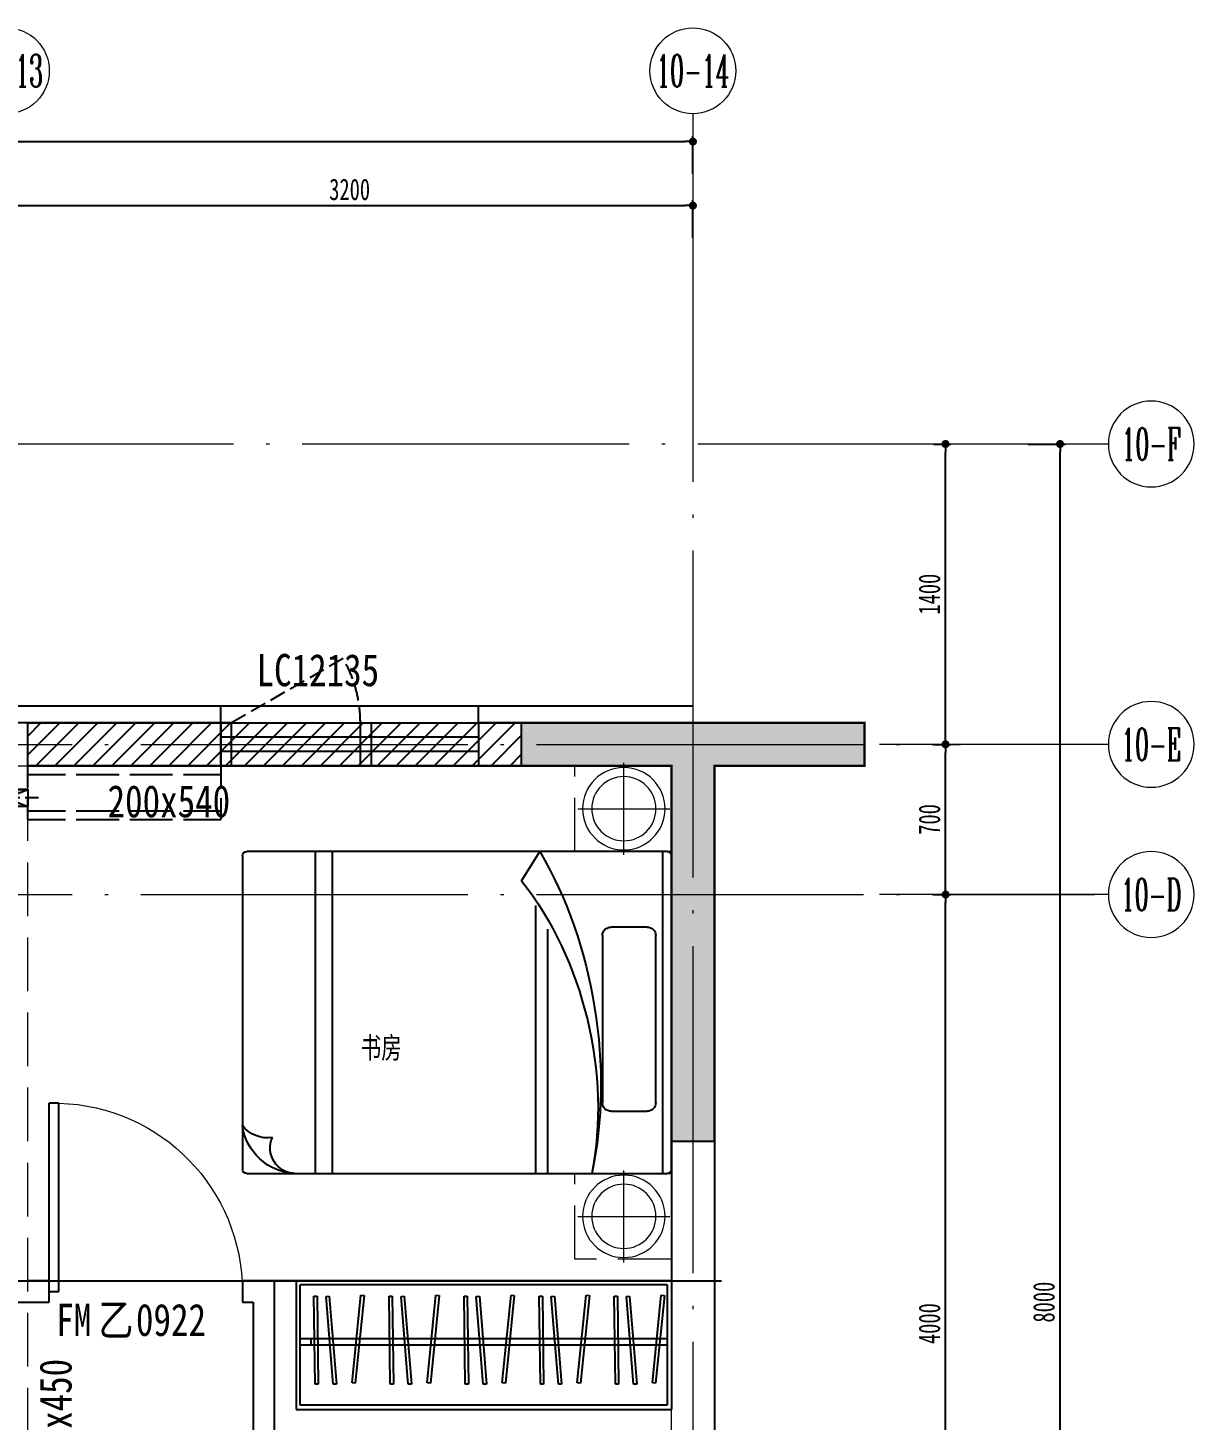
# Model space of a CAD drawing. Header units: millimetres. Extents: x 815519 to 890079, y 147095 to 251022.
# Drawn here: x 849310 to 854747, y 242290 to 248780 of the extents above; entities that cross this region are included whole.
import ezdxf
from ezdxf.enums import TextEntityAlignment as Align

# ---------------------------------------------------------------- set-up
doc = ezdxf.new("R2010")
doc.units = ezdxf.units.MM
doc.header["$LTSCALE"] = 1000
doc.linetypes.add('DASH', pattern=[0.35, 0.25, -0.1])
doc.linetypes.add('DOTE', pattern=[61.468, 50.8, -5.08, 0.508, -5.08])
doc.layers.get('Defpoints').update_dxf_attribs({"color": 1})
for name, color, linetype in [('A-WIND（门窗）', 155, 'Continuous'), ('A-尺寸标注', 53, 'Continuous'), ('DOOR_FIRE', 4, 'Continuous'), ('DOOR_FIRE_TEXT', 7, 'Continuous'), ('PC_预制外墙', 11, 'Continuous'), ('PC_预制外墙填充', 252, 'Continuous'), ('PUB_HATCH', 8, 'Continuous'), ('SURFACE', 6, 'Continuous'), ('WALL', 2, 'Continuous'), ('WINDOW', 4, 'Continuous'), ('WINDOW_TEXT', 7, 'Continuous'), ('家具', 47, 'Continuous'), ('看线', 163, 'Continuous'), ('砼墙', 3, 'Continuous'), ('空调', 9, 'Continuous')]:
    doc.layers.add(name, color=color, linetype=linetype)
for name, color, linetype, lineweight in [('A-文字', 50, 'Continuous', 0), ('FF-活动家具', 33, 'Continuous', 0), ('L-梁', 91, 'DASH', 0), ('S-轴号', 75, 'Continuous', 0), ('S-轴线', 149, 'DOTE', 0), ('梁标注', 134, 'Continuous', 18), ('预留洞-空调', 6, 'Continuous', 25)]:
    doc.layers.add(name, color=color, linetype=linetype, lineweight=lineweight)
doc.layers.add('DOTE', color=1, linetype='DOTE', plot=False)
doc.styles.add('TH-STYLE1', font='', dxfattribs={"width": 0.7})
doc.styles.add('宋体', font='', dxfattribs={"width": 0.8})
doc.styles.add('尺寸', font='ROMANC.SHX', dxfattribs={"width": 0.7})
doc.styles.get('TH-STYLE1').set_extended_font_data('STFangsong')
doc.styles.get('宋体').set_extended_font_data('NSimSun')
doc.dimstyles.new('TH-1：50', dxfattribs={"dimscale": 50, "dimtxt": 2, "dimasz": 0.75, "dimexe": 0.5, "dimexo": 0.8, "dimgap": 0.5, "dimtad": 1, "dimdec": 0, "dimrnd": 5, "dimdsep": 46, "dimtxsty": 'TH-STYLE1', "dimblk": 'DOT', "dimcen": 1, "dimdle": 0.5, "dimclrd": 53, "dimclre": 53, "dimclrt": 2, "dimadec": 0, "dimazin": 2, "dimtfac": 1, "dimtdec": 0, "dimtix": 1, "dimtmove": 2, "dimatfit": 3, "dimldrblk": 'HBA_DIMENSION_TICK-天华', "dimfxl": 3, "dimfxlon": 1, "dimarcsym": 0})

# ---------------------------------------------------------------- blocks, each defined once
blk = doc.blocks.new('_Dot')
at = {"color": 33, "linetype": 'ByBlock', "lineweight": -2}
blk.add_line((-0.5, 0), (-1, 0), dxfattribs=at)
at = {"color": 33, "linetype": 'ByBlock', "const_width": 0.5}
blk.add_lwpolyline([(-0.25, 0, 1), (0.25, 0, 1)], format="xyb", close=True, dxfattribs=at)
blk = doc.blocks.new('*D409')
at = {"layer": 'A-尺寸标注', "color": 53, "lineweight": -2, "ltscale": 0.5, "transparency": 16777216}
for p, q in [((853971.9, 246840), (854146.9, 246840)), ((854121.9, 238877.5), (854121.9, 246802.5)), ((853971.9, 238840), (854146.9, 238840))]:
    blk.add_line(p, q, dxfattribs=at)
at = {"layer": 'Defpoints', "color": 0, "ltscale": 0.5, "transparency": 16777216}
for p in [(853021.9, 246840), (854121.9, 246840), (853021.9, 238840)]:
    blk.add_point(p, dxfattribs=at)
at = {"layer": 'A-尺寸标注', "color": 53, "lineweight": -2, "ltscale": 0.5, "transparency": 16777216, "xscale": 37.5, "yscale": 37.5, "zscale": 37.5}
for p, rotation in [((854121.9, 246840), 90), ((854121.9, 238840), 270)]:
    blk.add_blockref('_Dot', p, dxfattribs=dict(at, rotation=rotation))
at = {"layer": 'A-尺寸标注', "color": 2, "ltscale": 0.5, "transparency": 16777216, "insert": (854046.9, 242840), "char_height": 100, "attachment_point": 5, "rotation": 90, "style": 'TH-STYLE1'}
blk.add_mtext('8000', dxfattribs=at)
blk = doc.blocks.new('HBA_DIMENSION_TICK-天华')
at = {"color": 50, "linetype": 'ByBlock'}
for points in [[(-72.71, 62.31), (-54.91, 79.96), (-12, -0.04), (0, 0)], [(-72.71, -62.31), (-54.91, -79.96), (-12, 0.04), (0, 0)]]:
    blk.add_solid(points, dxfattribs=at)
blk = doc.blocks.new('*D414')
at = {"layer": 'A-尺寸标注', "color": 53, "lineweight": -2, "ltscale": 0.5, "transparency": 16777216}
for p, q in [((853531.6, 246840), (853613.2, 246840)), ((853588.2, 245477.5), (853588.2, 246802.5)), ((853531.6, 245440), (853613.2, 245440))]:
    blk.add_line(p, q, dxfattribs=at)
at = {"layer": 'Defpoints', "color": 0, "ltscale": 0.5, "transparency": 16777216}
for p in [(853491.6, 246840), (853588.2, 246840), (853491.6, 245440)]:
    blk.add_point(p, dxfattribs=at)
at = {"layer": 'A-尺寸标注', "color": 53, "lineweight": -2, "ltscale": 0.5, "transparency": 16777216, "xscale": 37.5, "yscale": 37.5, "zscale": 37.5}
for p, rotation in [((853588.2, 246840), 90), ((853588.2, 245440), 270)]:
    blk.add_blockref('_Dot', p, dxfattribs=dict(at, rotation=rotation))
at = {"layer": 'A-尺寸标注', "color": 2, "ltscale": 0.5, "transparency": 16777216, "insert": (853513.2, 246140), "char_height": 100, "attachment_point": 5, "rotation": 90, "style": 'TH-STYLE1'}
blk.add_mtext('1400', dxfattribs=at)
blk = doc.blocks.new('*D413')
at = {"layer": 'A-尺寸标注', "color": 53, "lineweight": -2, "ltscale": 0.5, "transparency": 16777216}
for p, q in [((853531.6, 245440), (853613.2, 245440)), ((853588.2, 244777.5), (853588.2, 245402.5)), ((853531.6, 244740), (853613.2, 244740))]:
    blk.add_line(p, q, dxfattribs=at)
at = {"layer": 'Defpoints', "color": 0, "ltscale": 0.5, "transparency": 16777216}
for p in [(853491.6, 245440), (853588.2, 245440), (853491.6, 244740)]:
    blk.add_point(p, dxfattribs=at)
at = {"layer": 'A-尺寸标注', "color": 53, "lineweight": -2, "ltscale": 0.5, "transparency": 16777216, "xscale": 37.5, "yscale": 37.5, "zscale": 37.5}
for p, rotation in [((853588.2, 245440), 90), ((853588.2, 244740), 270)]:
    blk.add_blockref('_Dot', p, dxfattribs=dict(at, rotation=rotation))
at = {"layer": 'A-尺寸标注', "color": 2, "ltscale": 0.5, "transparency": 16777216, "insert": (853513.2, 245090), "char_height": 100, "attachment_point": 5, "rotation": 90, "style": 'TH-STYLE1'}
blk.add_mtext('700', dxfattribs=at)
blk = doc.blocks.new('*D408')
at = {"layer": 'A-尺寸标注', "color": 53, "lineweight": -2, "ltscale": 0.5, "transparency": 16777216}
for p, q in [((853531.6, 244740), (853613.2, 244740)), ((853588.2, 240777.5), (853588.2, 244702.5)), ((853531.6, 240740), (853613.2, 240740))]:
    blk.add_line(p, q, dxfattribs=at)
at = {"layer": 'Defpoints', "color": 0, "ltscale": 0.5, "transparency": 16777216}
for p in [(853491.6, 244740), (853588.2, 244740), (853491.6, 240740)]:
    blk.add_point(p, dxfattribs=at)
at = {"layer": 'A-尺寸标注', "color": 53, "lineweight": -2, "ltscale": 0.5, "transparency": 16777216, "xscale": 37.5, "yscale": 37.5, "zscale": 37.5}
for p, rotation in [((853588.2, 244740), 90), ((853588.2, 240740), 270)]:
    blk.add_blockref('_Dot', p, dxfattribs=dict(at, rotation=rotation))
at = {"layer": 'A-尺寸标注', "color": 2, "ltscale": 0.5, "transparency": 16777216, "insert": (853513.2, 242740), "char_height": 100, "attachment_point": 5, "rotation": 90, "style": 'TH-STYLE1'}
blk.add_mtext('4000', dxfattribs=at)
blk = doc.blocks.new('dddfg')
at = {"layer": '空调'}
for p, q in [((-230086.3, 24543.2), (-230086.3, 24368.2)), ((-229986.3, 24543.2), (-230086.3, 24543.2)), ((-230046.3, 24543.2), (-230046.3, 24368.2)), ((-229836.3, 24543.2), (-229936.3, 24543.2)), ((-229876.3, 24543.2), (-229876.3, 24368.2)), ((-229836.3, 24543.2), (-229836.3, 24368.2)), ((-230086.3, 24318.2), (-230086.3, 24118.2)), ((-230046.3, 24318.2), (-230046.3, 24118.2)), ((-229876.3, 24318.2), (-229876.3, 24118.2)), ((-229836.3, 24318.2), (-229836.3, 24118.2)), ((-230086.3, 24068.2), (-230086.3, 23868.2)), ((-230046.3, 24068.2), (-230046.3, 23868.2)), ((-229876.3, 24068.2), (-229876.3, 23868.2)), ((-229836.3, 24068.2), (-229836.3, 23868.2)), ((-230086.3, 23818.2), (-230086.3, 23643.2)), ((-230046.3, 23818.2), (-230046.3, 23643.2)), ((-229876.3, 23818.2), (-229876.3, 23643.2)), ((-229836.3, 23818.2), (-229836.3, 23643.2)), ((-230086.3, 23643.2), (-229986.3, 23643.2)), ((-229936.3, 23643.2), (-229836.3, 23643.2))]:
    blk.add_line(p, q, dxfattribs=at)
blk = doc.blocks.new('$WINLIB2D$00000001')
for p, q in [((-0.5, 0.5), (0.5, 0.5)), ((-0.5, 0.5), (-0.5, -0.5)), ((0.5, -0.5), (0.5, 0.5)), ((0.5, 0.1667), (-0.5, 0.1667)), ((0.5, -0.1667), (-0.5, -0.1667)), ((-0.5, -0.5), (0.5, -0.5))]:
    blk.add_line(p, q)
blk = doc.blocks.new('A$C388B4B4C')
at = {"layer": 'FF-活动家具'}
for p, q in [((228, 428.9), (228, 0)), ((13.6, 214.4), (442.5, 214.4))]:
    blk.add_line(p, q, dxfattribs=at)
at = {"layer": 'FF-活动家具', "linetype": 'DASH'}
blk.add_lwpolyline([(0, 414.4), (0, 14.4), (450, 14.4), (450, 414.4)], close=True, dxfattribs=at)
at = {"layer": 'FF-活动家具'}
for radius in [192, 149.7]:
    blk.add_circle((228, 214.4, 0), radius, dxfattribs=at)
blk = doc.blocks.new('3A-左户家具')
at = {"layer": '家具'}
for p, q in [((-506728.5, 388780), (-506728.5, 387320)), ((-504748.5, 388800), (-506708.5, 388800)), ((-506387, 387300), (-506387, 388800)), ((-506308.3, 387300), (-506308.3, 388800)), ((-505427, 388664.4), (-505342, 388800)), ((-504768.5, 387300), (-504768.5, 388800)), ((-504728.5, 387320), (-504728.5, 388780)), ((-505360.6, 387300), (-505360.6, 388549.6)), ((-505305.4, 387300), (-505305.4, 388439.3)), ((-504841.3, 388448.4), (-505010, 388448.4)), ((-505050, 388408.4), (-505050, 387629.8)), ((-504801.3, 387629.8), (-504801.3, 388408.4)), ((-505010, 387589.8), (-504841.3, 387589.8)), ((-506708.5, 387300), (-504748.5, 387300)), ((-504728.5, 386800), (-506478.5, 386800)), ((-506478.5, 386800), (-506478.5, 386200)), ((-504728.5, 386800), (-504728.5, 386200)), ((-504748.5, 386780), (-506458.5, 386780)), ((-506458.5, 386220), (-506458.5, 386780)), ((-506217.2, 386323.4), (-506176, 386732.5)), ((-506161.1, 386731), (-506202.3, 386321.9)), ((-506176, 386732.5), (-506161.1, 386731)), ((-505867.2, 386323.4), (-505826, 386732.5)), ((-505811.1, 386731), (-505852.3, 386321.9)), ((-505826, 386732.5), (-505811.1, 386731)), ((-505517.2, 386323.4), (-505476, 386732.5)), ((-505461.1, 386731), (-505502.3, 386321.9)), ((-505476, 386732.5), (-505461.1, 386731)), ((-505167.2, 386323.4), (-505126, 386732.5)), ((-505111.1, 386731), (-505152.3, 386321.9)), ((-505126, 386732.5), (-505111.1, 386731)), ((-504817.2, 386323.4), (-504776, 386732.5)), ((-504761.1, 386731), (-504802.3, 386321.9)), ((-504776, 386732.5), (-504761.1, 386731)), ((-504748.5, 386780), (-504748.5, 386220)), ((-506395, 386728.2), (-506380, 386728.4)), ((-506389.6, 386317.1), (-506395, 386728.2)), ((-506380, 386728.4), (-506374.6, 386317.3)), ((-506338.7, 386727.1), (-506323.7, 386728.1)), ((-506305.4, 386317.1), (-506338.7, 386727.1)), ((-506323.7, 386728.1), (-506290.5, 386318.2)), ((-506045, 386728.2), (-506030, 386728.4)), ((-506039.6, 386317.1), (-506045, 386728.2)), ((-506030, 386728.4), (-506024.6, 386317.3)), ((-505988.7, 386727.1), (-505973.7, 386728.1)), ((-505955.4, 386317.1), (-505988.7, 386727.1)), ((-505973.7, 386728.1), (-505940.5, 386318.2)), ((-505695, 386728.2), (-505680, 386728.4)), ((-505689.6, 386317.1), (-505695, 386728.2)), ((-505680, 386728.4), (-505674.6, 386317.3)), ((-505638.7, 386727.1), (-505623.7, 386728.1)), ((-505605.4, 386317.1), (-505638.7, 386727.1)), ((-505623.7, 386728.1), (-505590.5, 386318.2)), ((-505345, 386728.2), (-505330, 386728.4)), ((-505339.6, 386317.1), (-505345, 386728.2)), ((-505330, 386728.4), (-505324.6, 386317.3)), ((-505288.7, 386727.1), (-505273.7, 386728.1)), ((-505255.4, 386317.1), (-505288.7, 386727.1)), ((-505273.7, 386728.1), (-505240.5, 386318.2)), ((-504995, 386728.2), (-504980, 386728.4)), ((-504989.6, 386317.1), (-504995, 386728.2)), ((-504980, 386728.4), (-504974.6, 386317.3)), ((-504938.7, 386727.1), (-504923.7, 386728.1)), ((-504905.4, 386317.1), (-504938.7, 386727.1)), ((-504923.7, 386728.1), (-504890.5, 386318.2)), ((-506458.5, 386530), (-504748.5, 386530)), ((-504748.5, 386500), (-506458.5, 386500)), ((-506408.2, 386500), (-506408.2, 386530)), ((-506374.6, 386317.3), (-506389.6, 386317.1)), ((-506290.5, 386318.2), (-506305.4, 386317.1)), ((-506202.3, 386321.9), (-506217.2, 386323.4)), ((-506024.6, 386317.3), (-506039.6, 386317.1)), ((-505940.5, 386318.2), (-505955.4, 386317.1)), ((-505852.3, 386321.9), (-505867.2, 386323.4)), ((-505674.6, 386317.3), (-505689.6, 386317.1)), ((-505590.5, 386318.2), (-505605.4, 386317.1)), ((-505502.3, 386321.9), (-505517.2, 386323.4)), ((-505324.6, 386317.3), (-505339.6, 386317.1)), ((-505240.5, 386318.2), (-505255.4, 386317.1)), ((-505152.3, 386321.9), (-505167.2, 386323.4)), ((-504974.6, 386317.3), (-504989.6, 386317.1)), ((-504890.5, 386318.2), (-504905.4, 386317.1)), ((-504802.3, 386321.9), (-504817.2, 386323.4)), ((-504748.5, 386220), (-506458.5, 386220)), ((-506478.5, 386200), (-504728.5, 386200))]:
    blk.add_line(p, q, dxfattribs=at)
at = {"layer": '家具', "extrusion": (0, 0, -1)}
for centre, major_axis, ratio, start_param, end_param in [((-506708.5, 388780), (14.1, 14.1), 1, 3.926991, 5.497787), ((-505958.2, 387929.1), (-225.3, 1406.2), 0.620308, 1.005864, 2.131234), ((-504748.5, 388780), (-14.1, 14.1), 1, 0.785398, 2.356194), ((-505981.5, 387808.8), (-295.2, 1237.2), 0.696485, 0.984646, 2.153189), ((-505010, 388408.4), (-28.3, 28.3), 1, 5.497787, 7.068583), ((-504841.3, 388408.4), (28.3, 28.3), 1, -0.785398, 0.785398), ((-505010, 387629.8), (28.3, 28.3), 1, 2.356194, 3.926991), ((-504841.3, 387629.8), (-28.3, 28.3), 1, 2.356194, 3.926991), ((-506609.9, 387615.5), (106.1, 106.1), 1, 2.212162, 3.268401), ((-506472.9, 387557.5), (182.3, 182.3), 1, 2.401586, 3.795472), ((-506480.3, 387418.4), (-83.8, 83.8), 1, 3.963084, 5.921309), ((-506708.5, 387320), (-14.1, 14.1), 1, 3.926991, 5.497787), ((-504748.5, 387320), (14.1, 14.1), 1, 0.785398, 2.356194)]:
    blk.add_ellipse(centre, major_axis=major_axis, ratio=ratio, start_param=start_param, end_param=end_param, dxfattribs=at)
at = {"layer": 'FF-活动家具', "linetype": 'DASH', "xscale": -1, "rotation": 180}
for p in [(-505178.5, 389214.4), (-505178.5, 387314.4)]:
    blk.add_blockref('A$C388B4B4C', p, dxfattribs=at)
blk = doc.blocks.new('A$C1AEB30FF')
h = blk.add_hatch(color=8)
h.dxf.hatch_style = 1
h.paths.add_polyline_path([(40, -200), (0, -100), (40, 0)])
h.paths.add_polyline_path([(-40, -200), (0, -100), (-40, 0)])
at = {"color": 2, "linetype": 'DASH', "ltscale": 0.25}
blk.add_lwpolyline([(0, 50), (0, -250)], dxfattribs=at)
for points in [[(40, -200), (40, 0), (-40, 0), (-40, -200), (40, -200)], [(-40, -200), (0, -100), (-40, 0), (-40, -200)], [(40, -200), (0, -100), (40, 0), (40, -200)]]:
    blk.add_lwpolyline(points)
blk = doc.blocks.new('hl_Axis-A2')
at = {"color": 75, "ltscale": 2}
blk.add_line((16, 0), (0, 0), dxfattribs=at)
at = {"color": 75}
blk.add_circle((19, 0), 3, dxfattribs=at)
at = {"color": 2, "style": '尺寸', "width": 0.7}
blk.add_attdef('轴号', text='', height=3, dxfattribs=at).set_placement((19, 0), align=Align.MIDDLE_CENTER)
blk = doc.blocks.new('*D418')
at = {"layer": 'A-尺寸标注', "color": 53, "lineweight": -2, "ltscale": 0.5, "transparency": 16777216}
for p, q in [((849210.5, 247801.2), (849210.5, 247976.2)), ((849248, 247951.2), (852373, 247951.2)), ((852410.5, 247801.2), (852410.5, 247976.2))]:
    blk.add_line(p, q, dxfattribs=at)
at = {"layer": 'Defpoints', "color": 0, "ltscale": 0.5, "transparency": 16777216}
for p in [(852410.5, 247951.2), (849210.5, 246363.2), (852410.5, 246221.6)]:
    blk.add_point(p, dxfattribs=at)
at = {"layer": 'A-尺寸标注', "color": 53, "lineweight": -2, "ltscale": 0.5, "transparency": 16777216, "xscale": 37.5, "yscale": 37.5, "zscale": 37.5, "rotation": 180}
blk.add_blockref('_Dot', (849210.5, 247951.2), dxfattribs=at)
at = {"layer": 'A-尺寸标注', "color": 53, "lineweight": -2, "ltscale": 0.5, "transparency": 16777216, "xscale": 37.5, "yscale": 37.5, "zscale": 37.5}
blk.add_blockref('_Dot', (852410.5, 247951.2), dxfattribs=at)
at = {"layer": 'A-尺寸标注', "color": 2, "ltscale": 0.5, "transparency": 16777216, "insert": (850810.5, 248026.2), "char_height": 100, "attachment_point": 5, "style": 'TH-STYLE1'}
blk.add_mtext('3200', dxfattribs=at)
blk = doc.blocks.new('*D419')
at = {"layer": 'A-尺寸标注', "color": 53, "lineweight": -2, "ltscale": 0.5, "transparency": 16777216}
for p, q in [((843110.5, 248099.7), (843110.5, 248274.7)), ((843148, 248249.7), (852373, 248249.7)), ((852410.5, 248099.7), (852410.5, 248274.7))]:
    blk.add_line(p, q, dxfattribs=at)
at = {"layer": 'Defpoints', "color": 0, "ltscale": 0.5, "transparency": 16777216}
for p in [(852410.5, 248249.7), (843110.5, 246840), (852410.5, 246840)]:
    blk.add_point(p, dxfattribs=at)
at = {"layer": 'A-尺寸标注', "color": 53, "lineweight": -2, "ltscale": 0.5, "transparency": 16777216, "xscale": 37.5, "yscale": 37.5, "zscale": 37.5, "rotation": 180}
blk.add_blockref('_Dot', (843110.5, 248249.7), dxfattribs=at)
at = {"layer": 'A-尺寸标注', "color": 53, "lineweight": -2, "ltscale": 0.5, "transparency": 16777216, "xscale": 37.5, "yscale": 37.5, "zscale": 37.5}
blk.add_blockref('_Dot', (852410.5, 248249.7), dxfattribs=at)
at = {"layer": 'A-尺寸标注', "color": 2, "ltscale": 0.5, "transparency": 16777216, "insert": (847760.5, 248324.7), "char_height": 100, "attachment_point": 5, "style": 'TH-STYLE1'}
blk.add_mtext('9300', dxfattribs=at)
blk = doc.blocks.new('wgwegwevberr')
at = {"layer": 'L-梁', "linetype": 'DASH'}
for p, q in [((846812.3, 145943.9), (850612.3, 145943.9)), ((846812.3, 145743.9), (850612.3, 145743.9)), ((848312.3, 139443.9), (848312.3, 145743.9)), ((851312.3, 142143.9), (851312.3, 143943.9)), ((851512.3, 142143.9), (851512.3, 143943.9))]:
    blk.add_line(p, q, dxfattribs=at)
blk = doc.blocks.new('A户型左模型')
at = {"layer": '梁标注', "color": 3, "style": '宋体', "width": 0.8}
blk.add_text('200x540', height=150, dxfattribs=at).set_placement((671775.6, -220192.8), align=Align.MIDDLE_CENTER)
blk.add_text('200x450', height=150, rotation=90, dxfattribs=at).set_placement((671247.2, -223078), align=Align.MIDDLE_CENTER)
blk = doc.blocks.new('$DorLib2D$00000001')
for p, q in [((0.45, 0.975), (0.5, 0.975)), ((0.45, 0), (0.45, 0.975)), ((0.5, 0), (0.5, 0.975)), ((0.5, 0), (0.45, 0))]:
    blk.add_line(p, q)
at = {"lineweight": 13}
blk.add_arc((0.475, 0), 0.975, 91.46928, 180, dxfattribs=at)

msp = doc.modelspace()

# ---------------------------------------------------------------- hatches: boundary and pattern name
at = {"layer": 'PUB_HATCH'}
msp.add_hatch(color=256, dxfattribs=at).paths.add_polyline_path([(852310.5, 243590), (852510.5, 243590), (852510.5, 245340), (853210.5, 245340), (853210.5, 245540), (851610.5, 245540), (851610.5, 245340), (852310.5, 245340)])

# ---------------------------------------------------------------- linework, layer by layer
at = {"layer": 'A-WIND（门窗）', "linetype": 'DASH', "ltscale": 0.3}
msp.add_line((850780.1, 245840), (850260.5, 245540), dxfattribs=at)
at = {"layer": 'A-WIND（门窗）'}
for points in [[(850210.5, 245540), (850210.5, 245340), (850260.5, 245340), (850260.5, 245540)], [(850910.5, 245540), (850910.5, 245340), (850860.5, 245340), (850860.5, 245540)]]:
    msp.add_lwpolyline(points, close=True, dxfattribs=at)
at = {"layer": 'A-WIND（门窗）', "linetype": 'DASH', "ltscale": 0.3}
msp.add_arc((850260.5, 245540), 600, 0, 30, dxfattribs=at)
at = {"layer": 'DOTE'}
for p, q in [((846610.5, 242940), (852544, 242940)), ((850460.7, 241640), (850460.7, 242940))]:
    msp.add_line(p, q, dxfattribs=at)
at = {"layer": 'PC_预制外墙'}
msp.add_lwpolyline([(849310.5, 245540), (851610.5, 245540), (851610.5, 245340), (849310.5, 245340)], close=True, dxfattribs=at)
at = {"layer": 'PC_预制外墙填充'}
for p, q in [((849310.5, 245478.8), (849371.7, 245540)), ((849310.5, 245390.4), (849460, 245540)), ((849348.4, 245340), (849548.4, 245540)), ((849436.8, 245340), (849636.8, 245540)), ((849525.2, 245340), (849725.2, 245540)), ((849613.6, 245340), (849813.6, 245540)), ((849702, 245340), (849902, 245540)), ((849790.4, 245340), (849990.4, 245540)), ((849878.8, 245340), (850078.8, 245540)), ((849967.1, 245340), (850167.1, 245540)), ((850055.5, 245340), (850255.5, 245540)), ((850143.9, 245340), (850343.9, 245540)), ((850232.3, 245340), (850432.3, 245540)), ((850320.7, 245340), (850520.7, 245540)), ((850409.1, 245340), (850609.1, 245540)), ((850497.5, 245340), (850697.5, 245540)), ((850585.9, 245340), (850785.9, 245540)), ((850674.3, 245340), (850874.3, 245540)), ((850762.6, 245340), (850962.6, 245540)), ((850851, 245340), (851051, 245540)), ((850939.4, 245340), (851139.4, 245540)), ((851027.8, 245340), (851227.8, 245540)), ((851116.2, 245340), (851316.2, 245540)), ((851204.6, 245340), (851404.6, 245540)), ((851293, 245340), (851493, 245540)), ((851381.4, 245340), (851581.4, 245540)), ((851469.7, 245340), (851610.5, 245480.7)), ((851558.1, 245340), (851610.5, 245392.3))]:
    msp.add_line(p, q, dxfattribs=at)
at = {"layer": 'S-轴线', "linetype": 'DOTE', "ltscale": 0.03}
for p, q in [((852410.5, 248187.2), (852410.5, 236261.4)), ((853957.3, 246840), (842461.4, 246840)), ((842461.4, 245440), (853657.3, 245440)), ((842461.4, 244740), (854282.6, 244740))]:
    msp.add_line(p, q, dxfattribs=at)
at = {"layer": 'SURFACE'}
for p, q in [((849030.5, 245620), (852410.5, 245620)), ((850210.5, 245540), (850210.5, 245620)), ((851410.5, 245540), (851410.5, 245620))]:
    msp.add_line(p, q, dxfattribs=at)
at = {"layer": 'WALL'}
for p, q in [((850210.5, 245540), (849110.5, 245540)), ((850210.5, 245340), (850210.5, 245540)), ((852410.5, 245540), (851410.5, 245540)), ((851410.5, 245540), (851410.5, 245340)), ((852410.5, 245540), (852560.5, 245540)), ((849310.5, 245340), (850210.5, 245340)), ((851410.5, 245340), (852310.5, 245340)), ((852310.5, 245340), (852310.5, 242340)), ((852510.5, 245340), (852510.5, 242240)), ((852510.5, 245340), (852560.5, 245340)), ((849410.5, 242940), (849310.5, 242940)), ((849410.5, 242840), (849410.5, 242940)), ((850560.7, 242940), (850310.5, 242940)), ((850310.5, 242940), (850310.5, 242840)), ((850560.7, 242940), (850560.7, 242340)), ((849210.5, 242840), (849410.5, 242840)), ((850310.5, 242840), (850360.7, 242840)), ((850360.7, 242840), (850360.7, 242240)), ((850560.7, 242340), (852310.5, 242340))]:
    msp.add_line(p, q, dxfattribs=at)
at = {"layer": '砼墙', "color": 5, "ltscale": 1, "const_width": 10}
msp.add_lwpolyline([(852310.5, 243590), (852310.5, 245340), (851610.5, 245340), (851610.5, 245540), (852510.5, 245540), (853210.5, 245540), (853210.5, 245340), (852510.5, 245340), (852510.5, 243590)], close=True, dxfattribs=at)

# ---------------------------------------------------------------- block references
at = {"layer": 'DOOR_FIRE'}
ref = msp.add_blockref('$WINLIB2D$00000001', (850810.5, 245440), dxfattribs=dict(at, xscale=1200, yscale=-200, zscale=1200))
ref.add_attrib('A', 'LC12135', dxfattribs={"layer": 'WINDOW_TEXT', "height": 150, "style": '宋体', "width": 0.8}).set_placement((850376.5, 245666.2), align=Align.BOTTOM_LEFT)
at = {"layer": 'L-梁', "color": 7}
for name, p in [('wgwegwevberr', (998.2, 99596)), ('A户型左模型', (178192.2, 465367.9))]:
    msp.add_blockref(name, p, dxfattribs=at)
at = {"layer": 'S-轴号'}
ref = msp.add_blockref('hl_Axis-A2', (849210.5, 247313.1), dxfattribs=dict(at, xscale=66.66666666666666, yscale=66.66666666666666, zscale=66.66666666666666, rotation=90))
ref.add_attrib('轴号', '10-13', dxfattribs={"layer": '0', "color": 2, "height": 150, "style": '尺寸', "width": 0.5}).set_placement((849210.5, 248579.8), align=Align.MIDDLE_CENTER)
ref = msp.add_blockref('hl_Axis-A2', (852410.5, 247313.1), dxfattribs=dict(at, xscale=66.66666666666666, yscale=66.66666666666666, zscale=66.66666666666666, rotation=90))
ref.add_attrib('轴号', '10-14', dxfattribs={"layer": '0', "color": 2, "height": 150, "style": '尺寸', "width": 0.5}).set_placement((852410.5, 248579.8), align=Align.MIDDLE_CENTER)
ref = msp.add_blockref('hl_Axis-A2', (853280.4, 246840), dxfattribs=dict(at, xscale=-66.66666666666666, yscale=66.66666666666666, zscale=66.66666666666666, rotation=180))
ref.add_attrib('轴号', '10-F', dxfattribs={"layer": '0', "color": 2, "height": 150, "style": '尺寸', "width": 0.5}).set_placement((854547.1, 246840), align=Align.MIDDLE_CENTER)
ref = msp.add_blockref('hl_Axis-A2', (853280.4, 245440), dxfattribs=dict(at, xscale=-66.66666666666666, yscale=66.66666666666666, zscale=66.66666666666666, rotation=180))
ref.add_attrib('轴号', '10-E', dxfattribs={"layer": '0', "color": 2, "height": 150, "style": '尺寸', "width": 0.5}).set_placement((854547.1, 245440), align=Align.MIDDLE_CENTER)
ref = msp.add_blockref('hl_Axis-A2', (853280.4, 244740), dxfattribs=dict(at, xscale=-66.66666666666666, yscale=66.66666666666666, zscale=66.66666666666666, rotation=180))
ref.add_attrib('轴号', '10-D', dxfattribs={"layer": '0', "color": 2, "height": 150, "style": '尺寸', "width": 0.5}).set_placement((854547.1, 244740), align=Align.MIDDLE_CENTER)
at = {"layer": 'WINDOW', "xscale": 900, "yscale": -900, "zscale": -900, "rotation": 180}
msp.add_blockref('$DorLib2D$00000001', (849860.5, 242890), dxfattribs=at)
at = {"layer": '看线'}
msp.add_blockref('3A-左户家具', (1357039, -143860), dxfattribs=at)
at = {"layer": '空调', "extrusion": (0, 0, -1), "zscale": -1, "rotation": 270}
msp.add_blockref('dddfg', (-873853.7, 15253.6), dxfattribs=at)
at = {"layer": '预留洞-空调', "xscale": -1, "rotation": 270}
msp.add_blockref('A$C1AEB30FF', (849310.5, 245190), dxfattribs=at)

# ---------------------------------------------------------------- texts
at = {"layer": 'A-文字', "style": 'TH-STYLE1', "width": 0.7}
msp.add_text('书房', height=100, dxfattribs=at).set_placement((850862.3, 243975.7))
at = {"layer": 'DOOR_FIRE_TEXT', "style": '宋体', "width": 0.8}
for s, p in [('FM', (849442.8, 242682.6)), ('乙', (849638.9, 242682.6)), ('0922', (849814.4, 242682.6))]:
    msp.add_text(s, height=150, dxfattribs=at).set_placement(p)

# ---------------------------------------------------------------- dimensions: what is measured, and where the dimension line sits
at = {"layer": 'A-尺寸标注', "ltscale": 0.5}
for base, p1, p2, picture, middle in [((852410.5, 248249.7), (843110.5, 246840), (852410.5, 246840), '*D419', (847760.5, 248324.7)), ((852410.5, 247951.2), (849210.5, 246363.2), (852410.5, 246221.6), '*D418', (850810.5, 248026.2))]:
    dim = msp.add_linear_dim(base=base, p1=p1, p2=p2, dimstyle='TH-1：50', dxfattribs=at)
    dim.commit()
    dim.dimension.update_dxf_attribs({"geometry": picture, "text_midpoint": middle})
for p1, p2, distance, picture, middle in [((853021.9, 238840), (853021.9, 246840), -1100, '*D409', (854046.9, 242840)), ((853491.6, 245440), (853491.6, 246840), -96.7, '*D414', (853513.2, 246140)), ((853491.6, 244740), (853491.6, 245440), -96.7, '*D413', (853513.2, 245090)), ((853491.6, 240740), (853491.6, 244740), -96.7, '*D408', (853513.2, 242740))]:
    dim = msp.add_aligned_dim(p1=p1, p2=p2, distance=distance, dimstyle='TH-1：50', dxfattribs=at)
    dim.commit()
    dim.dimension.update_dxf_attribs({"geometry": picture, "text_midpoint": middle})

doc.saveas('drawing.dxf')
